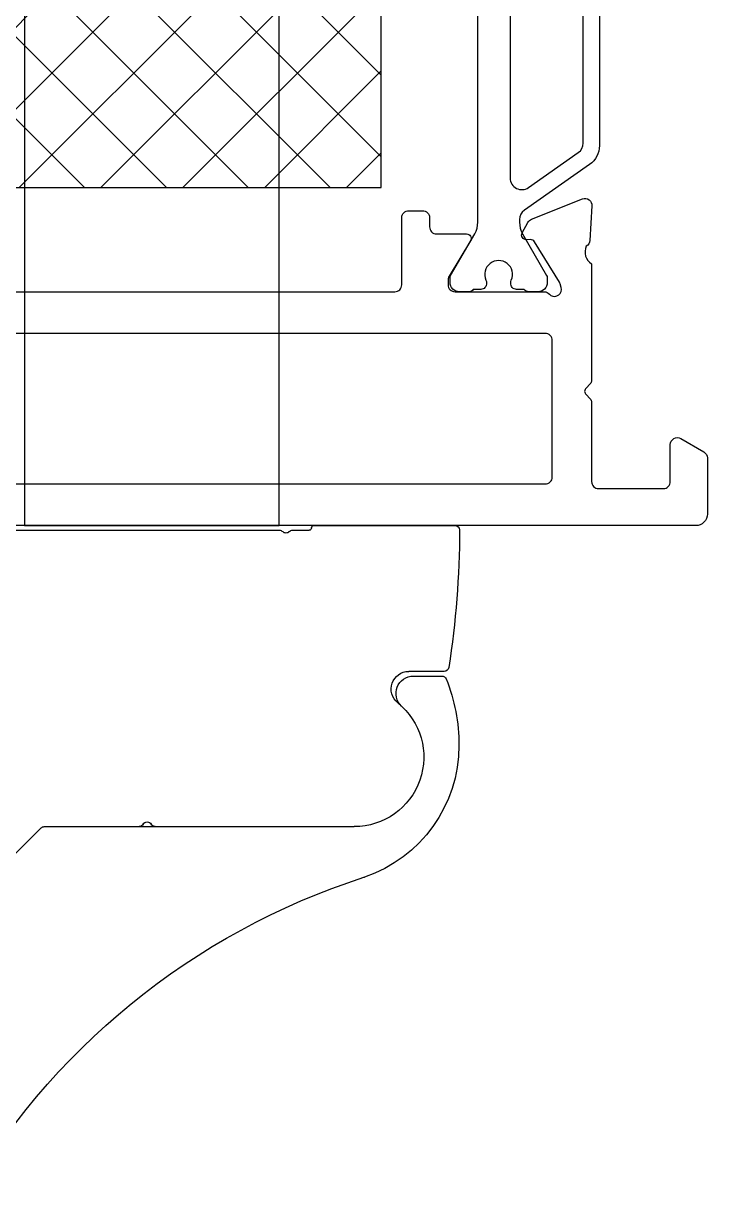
# Model space of a CAD drawing. Header units: millimetres. Extents: x -83618 to -12593, y -3271 to 55593.
# Drawn here: x -13334.3 to -13304.7, y -2847.4 to -2796.3 of the extents above; entities that cross this region are included whole.
import ezdxf

# ---------------------------------------------------------------- set-up
doc = ezdxf.new("R2010")
doc.units = ezdxf.units.MM

# ---------------------------------------------------------------- blocks, each defined once
blk = doc.blocks.new('*U87')
at = {"color": 7, "linetype": 'Continuous'}
for p, q in [((9848.670019, 5638.599463), (9864.314642, 5654.244086)), ((9848.670019, 5642.134997), (9860.779108, 5654.244086)), ((9848.670019, 5645.670531), (9857.243574, 5654.244086)), ((9848.670019, 5649.206065), (9853.70804, 5654.244086)), ((9848.670019, 5652.741599), (9850.172506, 5654.244086)), ((9848.670019, 5635.063929), (9867.669981, 5654.063891)), ((9849.992311, 5654.244086), (9867.669981, 5636.566416)), ((9853.527845, 5654.244086), (9867.669981, 5640.10195)), ((9857.063379, 5654.244086), (9867.669981, 5643.637484)), ((9860.598913, 5654.244086), (9867.669981, 5647.173018)), ((9864.134447, 5654.244086), (9867.669981, 5650.708552)), ((9848.670019, 5652.030844), (9867.669981, 5633.030882)), ((9848.670019, 5631.528395), (9867.669981, 5650.528357)), ((9848.670019, 5648.49531), (9867.669981, 5629.495348)), ((9848.670019, 5627.992861), (9867.669981, 5646.992823)), ((9848.670019, 5644.959776), (9867.669981, 5625.959814)), ((9848.670019, 5624.457327), (9867.669981, 5643.457289)), ((9848.670019, 5641.424242), (9867.669981, 5622.424281)), ((9849.992311, 5622.244086), (9867.669981, 5639.921755)), ((9848.670019, 5637.888708), (9864.314642, 5622.244086)), ((9853.527845, 5622.244086), (9867.669981, 5636.386221)), ((9848.670019, 5634.353174), (9860.779108, 5622.244086)), ((9857.063379, 5622.244086), (9867.669981, 5632.850687)), ((9848.670019, 5630.81764), (9857.243574, 5622.244086)), ((9860.598913, 5622.244086), (9867.669981, 5629.315153)), ((9848.670019, 5627.282107), (9853.70804, 5622.244086)), ((9864.134447, 5622.244086), (9867.669981, 5625.77962)), ((9848.670019, 5623.746573), (9850.172506, 5622.244086)), ((9867.66291, 5622.237015), (9867.677052, 5622.251157))]:
    blk.add_line(p, q, dxfattribs=at)
blk = doc.blocks.new('ATN-W72-0104', base_point=(9834.07, 5608.16))
at = {"color": 1, "linetype": 'Continuous'}
blk.add_lwpolyline([(9844.17, 5650.659865), (9844.17, 5621.66, 0.414346), (9844.470135, 5621.36), (9847.37, 5621.36, -0.414412), (9847.67, 5621.059797), (9847.67, 5620.46, -0.414354), (9847.369856, 5620.16), (9846.97, 5620.16, 0.414214), (9846.67, 5619.86), (9846.67, 5618.56, -0.58517), (9846.365978, 5618.38918), (9844.841831, 5619.316306, 0.13748), (9844.685923, 5619.36), (9844.47, 5619.36, 0.414253), (9844.17, 5619.05996), (9844.17, 5615.207214, -0.213527), (9844.06991, 5614.983527), (9844.014378, 5614.917027, 0.6885), (9844.355845, 5614.472545), (9844.509638, 5614.518473, 0.065593), (9844.581162, 5614.550517), (9846.328633, 5615.626728, 0.268146), (9846.423669, 5615.80285), (9846.418753, 5615.975838, -0.577449), (9846.713765, 5616.157466), (9847.166538, 5615.912934, -0.176378), (9847.302879, 5615.759487), (9848.177397, 5613.553809, -0.548619), (9847.880869, 5613.143757), (9846.388053, 5613.231726, -0.264652), (9846.139196, 5613.393457, 0.367028), (9845.375222, 5613.16), (9840.335685, 5613.16, -0.199001), (9840.194216, 5613.218627), (9840.011421, 5613.401421, 0.414386), (9839.728495, 5613.401338), (9839.545736, 5613.218579, -0.198912), (9839.404315, 5613.16), (9835.97, 5613.16, 0.414342), (9835.67, 5612.859868), (9835.67, 5610.06, 0.414417), (9835.970208, 5609.76), (9837.57, 5609.76, -0.577435), (9837.829769, 5609.309934), (9837.252457, 5608.31, -0.268013), (9836.992578, 5608.16), (9834.57, 5608.16, -0.414329), (9834.07, 5608.66), (9834.07, 5608.66), (9834.07, 5652.66, -0.414287)], format="xyb", dxfattribs=at)
at = {"color": 7, "linetype": 'Continuous'}
blk.add_lwpolyline([(9848.670019, 5654.244086), (9848.670019, 5622.244086), (9867.669981, 5622.244086), (9867.669981, 5654.244086), (9848.670019, 5654.244086)], close=True, dxfattribs=at)
at = {"color": 1, "linetype": 'Continuous'}
blk.add_lwpolyline([(9842.282064, 5651.3722, 0.198995), (9842.069809, 5651.46), (9836.17, 5651.46, 0.414294), (9835.87, 5651.159917), (9835.87, 5615.16, 0.414294), (9836.170083, 5614.86), (9842.07, 5614.86, 0.4144), (9842.37, 5615.160191), (9842.37, 5651.16, 0.198995), (9842.282064, 5651.3722)], format="xyb", close=True, dxfattribs=at)
at = {"color": 4, "linetype": 'Continuous'}
blk.add_lwpolyline([(9865.855166, 5612.823157), (9850.484834, 5612.823157, -0.244759), (9849.665551, 5613.249767), (9847.695913, 5616.062703, 0.244789), (9847.286167, 5616.275914), (9847.17641, 5616.275914, 0.131711), (9846.676211, 5616.141825), (9844.87641, 5615.102709, -0.131758), (9844.776327, 5615.075914), (9844.57, 5615.075914, -0.414214), (9844.17, 5615.475914), (9844.17, 5615.875914, -0.236177), (9844.270083, 5616.075976), (9844.27, 5616.400917, -0.4444), (9844.545447, 5616.649616, -0.132059), (9844.673573, 5616.628855, 1.547233), (9844.673572, 5617.722973, -0.13206), (9844.545447, 5617.702213, -0.444404), (9844.27, 5617.950914), (9844.27, 5618.275914, -0.267949), (9844.17, 5618.44912), (9844.17, 5618.875914, -0.414214), (9844.57, 5619.275914), (9844.77641, 5619.275914, -0.131727), (9844.876461, 5619.24909), (9846.67641, 5618.209889, 0.131652), (9847.17641, 5618.075914), (9869.16359, 5618.075914, 0.13173)], format="xyb", dxfattribs=at)
blk.add_lwpolyline([(9850.589066, 5613.523157), (9857.32, 5613.523157, 0.414256), (9857.82, 5614.02323), (9857.82, 5616.175914, 0.414201), (9857.320021, 5616.675914), (9849.080726, 5616.677235, 0.60696), (9848.671145, 5615.890339), (9850.179371, 5613.736369, 0.244761), (9850.589066, 5613.523157)], format="xyb", close=True, dxfattribs=at)
at = {"color": 7}
blk.add_blockref('*U87', (0, 0), dxfattribs=at)
blk = doc.blocks.new('ALUMINTECHNO-NEW-2AH67-ANKERSCH', base_point=(-101.398634, -63.754164))
at = {"color": 7, "linetype": 'Continuous'}
for p, q in [((-71.99714, -36.999819), (-71.99714, -30.899819)), ((-78.49714, -32.700309), (-78.49714, -31.465388)), ((-78.29714, -31.363697), (-78.29714, -32.899819)), ((-84.99714, -48.642102), (-84.99714, -35.249819)), ((-72.19714, -37.910807), (-72.19714, -37.199819)), ((-72.19714, -49.910807), (-72.19714, -38.48883)), ((-72, -38.5), (-25.5, -38.5)), ((-72, -49.5), (-72, -38.5)), ((-85.055719, -48.783523), (-87.221266, -50.949071)), ((-25.5, -49.5), (-72, -49.5))]:
    blk.add_line(p, q, dxfattribs=at)
for centre, radius, start, end in [((-81.492098, -36.728525), 6, 90, 161.406462), ((-81.492098, -38.472358), 7.743833, 68.25381, 90), ((-71.99714, -71.23926), 40.539441, 90.264126, 98.697447), ((-72.19714, -30.899819), 0.2, 0, 86.23892), ((-78.69714, -31.465388), 0.2, 0, 68.25381), ((-78.09714, -31.363697), 0.2, 98.697447, 180), ((-81.99714, -35.249819), 3, 38.656258, 180), ((-79.24714, -32.700309), 0.75, 222.833428, 0), ((-79.059267, -32.899819), 0.762127, 218.656258, 0), ((-116.683836, -25.303048), 31, 299.542634, 342.071996), ((-116.56086, -24.930985), 31, 341.347737, 341.406462), ((-72.09714, -37.199819), 0.1, 90, 180), ((-72.09714, -36.999819), 0.1, 270, 0), ((-72.120604, -38.199819), 0.2, 133.736411, 226.263589), ((-72.39714, -37.910807), 0.2, 313.736411, 0), ((-72.39714, -38.48883), 0.2, 0, 46.263589), ((-85.19714, -48.642102), 0.2, 315, 0)]:
    blk.add_arc(centre, radius, start, end, dxfattribs=at)
blk = doc.blocks.new('ALUMINTECHNO-NEW-2AH67-ANKERS$1', base_point=(-108.517044, -124.199432))
at = {"color": 7, "linetype": 'Continuous'}
for centre, start, end in [((-84.79714, -43.853408), 180, 240), ((-84.79714, -44.546229), 120, 180), ((-84.99714, -44.199819), 300, 60)]:
    blk.add_arc(centre, 0.2, start, end, dxfattribs=at)

msp = doc.modelspace()

# ---------------------------------------------------------------- block references
at = {"color": 7, "xscale": -1, "yscale": -1, "rotation": 270}
msp.add_blockref('ATN-W72-0104', (-13304.71744, -2817.97937), dxfattribs=at)
at = {"color": 7, "extrusion": (0, 0, -1), "rotation": 90}
for name, p in [('ALUMINTECHNO-NEW-2AH67-ANKERS$1', (13408.91687, -2854.49641)), ('ALUMINTECHNO-NEW-2AH67-ANKERSCH', (13348.47161, -2847.378))]:
    msp.add_blockref(name, p, dxfattribs=at)

doc.saveas('drawing.dxf')
